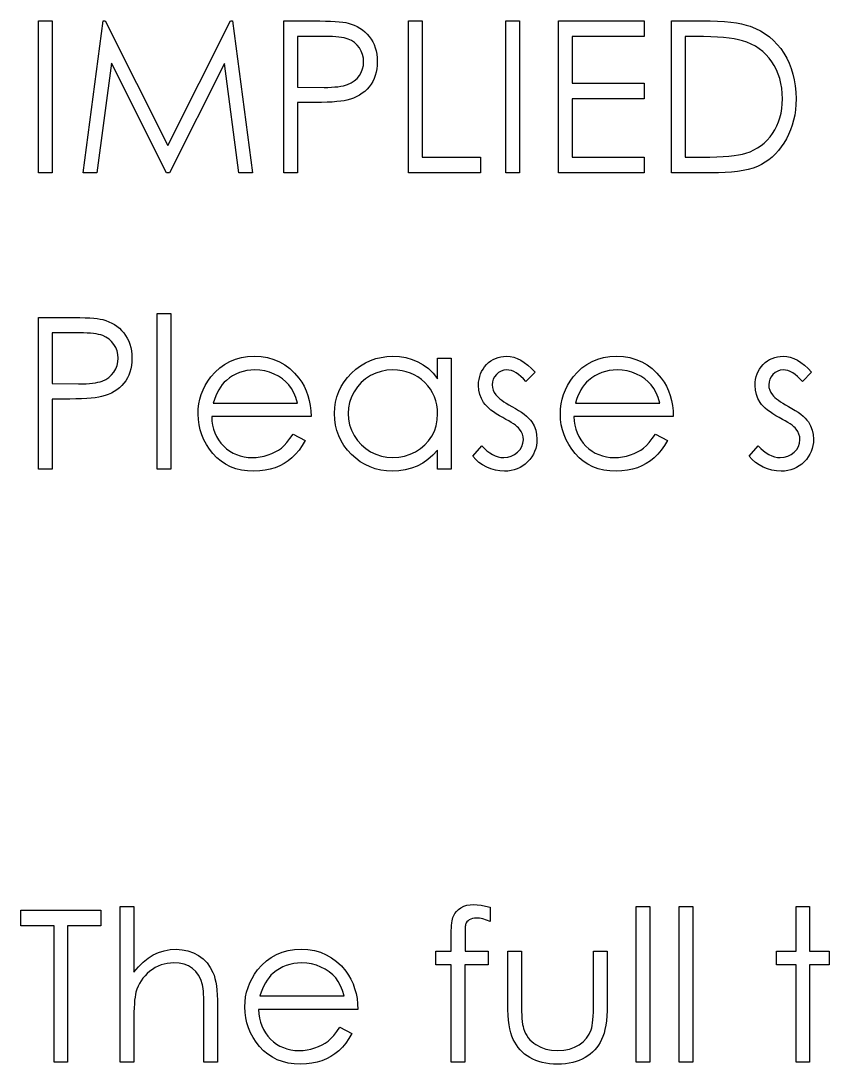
# Model space of a CAD drawing. Header units: millimetres. Extents: x -53 to 240, y 0 to 133.
# Drawn here: x -53.47 to -34.84, y 81.45 to 105.49 of the extents above; entities that cross this region are included whole.
import ezdxf

# ---------------------------------------------------------------- set-up
doc = ezdxf.new("R2010")
doc.units = ezdxf.units.MM

msp = doc.modelspace()

# ---------------------------------------------------------------- linework, layer by layer
at = {"color": 7, "linetype": 'Continuous', "flags": 128}
for points in [[(-53.062, 105.491), (-52.748, 105.491), (-52.748, 105.491), (-52.748, 101.991), (-52.748, 101.991), (-53.062, 101.991), (-53.062, 101.991), (-53.062, 105.491)], [(-52.03, 101.991), (-51.568, 105.491), (-51.568, 105.491), (-51.523, 105.491), (-51.523, 105.491), (-50.078, 102.619), (-50.078, 102.619), (-48.637, 105.491), (-48.637, 105.491), (-48.591, 105.491), (-48.591, 105.491), (-48.127, 101.991), (-48.127, 101.991), (-48.442, 101.991), (-48.442, 101.991), (-48.777, 104.509), (-48.777, 104.509), (-50.041, 101.991), (-50.041, 101.991), (-50.111, 101.991), (-50.111, 101.991), (-51.38, 104.515), (-51.38, 104.515), (-51.714, 101.991), (-51.714, 101.991), (-52.03, 101.991)], [(-47.409, 105.491), (-46.722, 105.491), (-46.722, 105.491), (-46.581, 105.49), (-46.451, 105.487), (-46.333, 105.483), (-46.227, 105.478), (-46.134, 105.471), (-46.052, 105.462), (-45.983, 105.451), (-45.925, 105.438), (-45.925, 105.438), (-45.853, 105.417), (-45.784, 105.391), (-45.719, 105.361), (-45.656, 105.325), (-45.598, 105.284), (-45.543, 105.239), (-45.491, 105.188), (-45.443, 105.133), (-45.398, 105.073), (-45.361, 105.01), (-45.328, 104.943), (-45.302, 104.873), (-45.281, 104.798), (-45.267, 104.72), (-45.258, 104.638), (-45.255, 104.552), (-45.255, 104.552), (-45.258, 104.466), (-45.267, 104.384), (-45.281, 104.305), (-45.301, 104.231), (-45.328, 104.16), (-45.359, 104.094), (-45.397, 104.031), (-45.441, 103.972), (-45.489, 103.917), (-45.542, 103.866), (-45.6, 103.821), (-45.661, 103.78), (-45.728, 103.744), (-45.799, 103.713), (-45.874, 103.686), (-45.953, 103.664), (-45.953, 103.664), (-46.019, 103.651), (-46.098, 103.639), (-46.19, 103.629), (-46.295, 103.621), (-46.413, 103.615), (-46.543, 103.61), (-46.687, 103.607), (-46.844, 103.606), (-46.844, 103.606), (-47.094, 103.606), (-47.094, 103.606), (-47.094, 101.991), (-47.094, 101.991), (-47.409, 101.991), (-47.409, 101.991), (-47.409, 105.491)], [(-44.537, 105.491), (-44.223, 105.491), (-44.223, 105.491), (-44.223, 102.35), (-44.223, 102.35), (-42.877, 102.35), (-42.877, 102.35), (-42.877, 101.991), (-42.877, 101.991), (-44.537, 101.991), (-44.537, 101.991), (-44.537, 105.491)], [(-42.293, 105.491), (-41.979, 105.491), (-41.979, 105.491), (-41.979, 101.991), (-41.979, 101.991), (-42.293, 101.991), (-42.293, 101.991), (-42.293, 105.491)], [(-41.082, 105.491), (-39.107, 105.491), (-39.107, 105.491), (-39.107, 105.132), (-39.107, 105.132), (-40.768, 105.132), (-40.768, 105.132), (-40.768, 104.055), (-40.768, 104.055), (-39.107, 104.055), (-39.107, 104.055), (-39.107, 103.696), (-39.107, 103.696), (-40.768, 103.696), (-40.768, 103.696), (-40.768, 102.35), (-40.768, 102.35), (-39.107, 102.35), (-39.107, 102.35), (-39.107, 101.991), (-39.107, 101.991), (-41.082, 101.991), (-41.082, 101.991), (-41.082, 105.491)], [(-38.479, 101.991), (-38.479, 105.491), (-38.479, 105.491), (-37.772, 105.491), (-37.772, 105.491), (-37.588, 105.489), (-37.416, 105.483), (-37.258, 105.473), (-37.112, 105.459), (-36.98, 105.442), (-36.861, 105.42), (-36.755, 105.394), (-36.662, 105.365), (-36.662, 105.365), (-36.541, 105.316), (-36.428, 105.26), (-36.32, 105.194), (-36.22, 105.121), (-36.127, 105.039), (-36.04, 104.95), (-35.96, 104.852), (-35.887, 104.746), (-35.821, 104.633), (-35.764, 104.516), (-35.717, 104.392), (-35.677, 104.264), (-35.647, 104.13), (-35.625, 103.991), (-35.612, 103.846), (-35.607, 103.697), (-35.607, 103.697), (-35.611, 103.567), (-35.621, 103.442), (-35.638, 103.32), (-35.663, 103.203), (-35.694, 103.089), (-35.732, 102.979), (-35.777, 102.873), (-35.829, 102.771), (-35.886, 102.675), (-35.947, 102.585), (-36.013, 102.501), (-36.083, 102.424), (-36.157, 102.353), (-36.235, 102.29), (-36.318, 102.232), (-36.404, 102.181), (-36.496, 102.136), (-36.598, 102.098), (-36.709, 102.065), (-36.828, 102.039), (-36.956, 102.018), (-37.094, 102.003), (-37.24, 101.994), (-37.394, 101.991), (-37.394, 101.991), (-38.479, 101.991)], [(-47.094, 105.132), (-47.094, 103.965), (-47.094, 103.965), (-46.482, 103.958), (-46.482, 103.958), (-46.392, 103.958), (-46.309, 103.962), (-46.231, 103.967), (-46.16, 103.974), (-46.095, 103.983), (-46.036, 103.993), (-45.985, 104.007), (-45.938, 104.021), (-45.857, 104.059), (-45.784, 104.106), (-45.722, 104.163), (-45.668, 104.23), (-45.624, 104.304), (-45.593, 104.382), (-45.575, 104.465), (-45.569, 104.551), (-45.569, 104.551), (-45.575, 104.635), (-45.593, 104.716), (-45.624, 104.793), (-45.668, 104.867), (-45.721, 104.934), (-45.781, 104.99), (-45.851, 105.036), (-45.927, 105.071), (-45.971, 105.085), (-46.02, 105.098), (-46.077, 105.108), (-46.14, 105.117), (-46.209, 105.124), (-46.284, 105.128), (-46.366, 105.131), (-46.454, 105.132), (-46.454, 105.132), (-47.094, 105.132)], [(-38.165, 102.35), (-37.763, 102.35), (-37.763, 102.35), (-37.59, 102.351), (-37.43, 102.356), (-37.284, 102.363), (-37.153, 102.372), (-37.034, 102.385), (-36.93, 102.4), (-36.839, 102.418), (-36.763, 102.439), (-36.763, 102.439), (-36.667, 102.474), (-36.577, 102.515), (-36.492, 102.562), (-36.413, 102.616), (-36.339, 102.676), (-36.269, 102.743), (-36.205, 102.815), (-36.146, 102.894), (-36.094, 102.979), (-36.048, 103.068), (-36.009, 103.161), (-35.978, 103.259), (-35.953, 103.362), (-35.935, 103.47), (-35.925, 103.581), (-35.921, 103.697), (-35.921, 103.697), (-35.925, 103.82), (-35.937, 103.938), (-35.956, 104.051), (-35.982, 104.16), (-36.017, 104.264), (-36.059, 104.364), (-36.108, 104.459), (-36.165, 104.549), (-36.229, 104.634), (-36.299, 104.712), (-36.375, 104.783), (-36.456, 104.847), (-36.544, 104.904), (-36.638, 104.955), (-36.738, 104.997), (-36.843, 105.034), (-36.843, 105.034), (-36.932, 105.057), (-37.033, 105.077), (-37.148, 105.093), (-37.275, 105.107), (-37.416, 105.118), (-37.57, 105.126), (-37.738, 105.131), (-37.919, 105.132), (-37.919, 105.132), (-38.165, 105.132), (-38.165, 105.132), (-38.165, 102.35)], [(-53.062, 98.658), (-52.376, 98.658), (-52.376, 98.658), (-52.234, 98.657), (-52.105, 98.654), (-51.987, 98.65), (-51.881, 98.644), (-51.788, 98.637), (-51.706, 98.628), (-51.636, 98.618), (-51.579, 98.605), (-51.579, 98.605), (-51.507, 98.584), (-51.438, 98.558), (-51.373, 98.527), (-51.31, 98.491), (-51.252, 98.451), (-51.197, 98.405), (-51.145, 98.355), (-51.096, 98.299), (-51.052, 98.24), (-51.014, 98.177), (-50.982, 98.109), (-50.956, 98.039), (-50.935, 97.964), (-50.921, 97.886), (-50.911, 97.804), (-50.909, 97.719), (-50.909, 97.719), (-50.911, 97.633), (-50.921, 97.551), (-50.935, 97.472), (-50.955, 97.398), (-50.982, 97.327), (-51.013, 97.26), (-51.051, 97.197), (-51.094, 97.138), (-51.143, 97.084), (-51.196, 97.033), (-51.254, 96.988), (-51.315, 96.947), (-51.382, 96.911), (-51.453, 96.88), (-51.528, 96.853), (-51.607, 96.831), (-51.607, 96.831), (-51.673, 96.817), (-51.752, 96.805), (-51.844, 96.795), (-51.949, 96.788), (-52.067, 96.781), (-52.197, 96.777), (-52.341, 96.774), (-52.498, 96.773), (-52.498, 96.773), (-52.748, 96.773), (-52.748, 96.773), (-52.748, 95.158), (-52.748, 95.158), (-53.062, 95.158), (-53.062, 95.158), (-53.062, 98.658)], [(-50.325, 98.747), (-50.011, 98.747), (-50.011, 98.747), (-50.011, 95.158), (-50.011, 95.158), (-50.325, 95.158), (-50.325, 95.158), (-50.325, 98.747)], [(-52.748, 98.299), (-52.748, 97.132), (-52.748, 97.132), (-52.136, 97.124), (-52.136, 97.124), (-52.046, 97.125), (-51.962, 97.128), (-51.885, 97.133), (-51.814, 97.14), (-51.749, 97.15), (-51.69, 97.16), (-51.638, 97.173), (-51.592, 97.188), (-51.511, 97.225), (-51.438, 97.272), (-51.376, 97.33), (-51.322, 97.396), (-51.278, 97.471), (-51.247, 97.548), (-51.229, 97.631), (-51.223, 97.717), (-51.223, 97.717), (-51.229, 97.802), (-51.247, 97.883), (-51.278, 97.96), (-51.322, 98.034), (-51.375, 98.1), (-51.435, 98.156), (-51.505, 98.203), (-51.581, 98.238), (-51.624, 98.252), (-51.674, 98.264), (-51.731, 98.275), (-51.793, 98.283), (-51.863, 98.29), (-51.938, 98.295), (-52.02, 98.298), (-52.108, 98.299), (-52.108, 98.299), (-52.748, 98.299)], [(-47.194, 95.965), (-46.915, 95.819), (-46.915, 95.819), (-46.984, 95.702), (-47.057, 95.597), (-47.136, 95.503), (-47.22, 95.421), (-47.309, 95.35), (-47.403, 95.289), (-47.503, 95.235), (-47.608, 95.191), (-47.72, 95.157), (-47.838, 95.132), (-47.964, 95.118), (-48.096, 95.113), (-48.096, 95.113), (-48.244, 95.119), (-48.382, 95.138), (-48.513, 95.17), (-48.636, 95.214), (-48.749, 95.271), (-48.855, 95.34), (-48.953, 95.422), (-49.042, 95.517), (-49.122, 95.619), (-49.192, 95.725), (-49.25, 95.834), (-49.297, 95.947), (-49.335, 96.063), (-49.362, 96.181), (-49.377, 96.304), (-49.383, 96.429), (-49.383, 96.429), (-49.378, 96.547), (-49.365, 96.662), (-49.342, 96.774), (-49.309, 96.882), (-49.268, 96.988), (-49.217, 97.089), (-49.157, 97.188), (-49.088, 97.283), (-49.088, 97.283), (-48.991, 97.395), (-48.886, 97.492), (-48.773, 97.574), (-48.652, 97.641), (-48.523, 97.693), (-48.386, 97.731), (-48.242, 97.752), (-48.089, 97.76), (-48.089, 97.76), (-47.932, 97.752), (-47.782, 97.729), (-47.641, 97.689), (-47.509, 97.635), (-47.384, 97.564), (-47.268, 97.477), (-47.159, 97.375), (-47.059, 97.257), (-47.059, 97.257), (-46.994, 97.165), (-46.939, 97.068), (-46.891, 96.965), (-46.853, 96.857), (-46.822, 96.744), (-46.799, 96.624), (-46.786, 96.5), (-46.78, 96.369), (-46.78, 96.369), (-49.069, 96.369), (-49.069, 96.369), (-49.063, 96.268), (-49.049, 96.171), (-49.026, 96.08), (-48.995, 95.993), (-48.957, 95.911), (-48.911, 95.833), (-48.856, 95.76), (-48.794, 95.691), (-48.725, 95.629), (-48.653, 95.576), (-48.577, 95.53), (-48.496, 95.493), (-48.412, 95.464), (-48.324, 95.444), (-48.232, 95.431), (-48.136, 95.427), (-48.136, 95.427), (-48.042, 95.43), (-47.95, 95.442), (-47.859, 95.461), (-47.769, 95.486), (-47.683, 95.519), (-47.604, 95.557), (-47.531, 95.599), (-47.465, 95.646), (-47.402, 95.702), (-47.335, 95.775), (-47.266, 95.862), (-47.194, 95.965)], [(-43.55, 97.715), (-43.55, 95.158), (-43.55, 95.158), (-43.864, 95.158), (-43.864, 95.158), (-43.864, 95.6), (-43.864, 95.6), (-43.972, 95.482), (-44.087, 95.381), (-44.209, 95.297), (-44.336, 95.23), (-44.47, 95.179), (-44.61, 95.142), (-44.756, 95.12), (-44.908, 95.113), (-44.908, 95.113), (-45.044, 95.119), (-45.174, 95.137), (-45.3, 95.167), (-45.42, 95.21), (-45.535, 95.264), (-45.646, 95.331), (-45.751, 95.409), (-45.851, 95.5), (-45.943, 95.6), (-46.022, 95.705), (-46.089, 95.815), (-46.144, 95.93), (-46.187, 96.051), (-46.217, 96.176), (-46.236, 96.307), (-46.242, 96.443), (-46.242, 96.443), (-46.236, 96.577), (-46.217, 96.706), (-46.187, 96.829), (-46.143, 96.948), (-46.088, 97.062), (-46.02, 97.171), (-45.94, 97.275), (-45.848, 97.374), (-45.747, 97.464), (-45.64, 97.543), (-45.53, 97.609), (-45.413, 97.663), (-45.292, 97.706), (-45.166, 97.736), (-45.035, 97.754), (-44.899, 97.76), (-44.899, 97.76), (-44.742, 97.752), (-44.594, 97.729), (-44.453, 97.69), (-44.319, 97.636), (-44.194, 97.565), (-44.075, 97.476), (-43.966, 97.368), (-43.864, 97.242), (-43.864, 97.242), (-43.864, 97.715), (-43.864, 97.715), (-43.55, 97.715)], [(-41.62, 97.396), (-41.833, 97.177), (-41.833, 97.177), (-41.889, 97.24), (-41.945, 97.295), (-42.002, 97.341), (-42.056, 97.379), (-42.112, 97.408), (-42.166, 97.429), (-42.221, 97.442), (-42.275, 97.446), (-42.275, 97.446), (-42.341, 97.44), (-42.402, 97.42), (-42.459, 97.388), (-42.51, 97.342), (-42.553, 97.288), (-42.583, 97.231), (-42.601, 97.168), (-42.607, 97.102), (-42.607, 97.102), (-42.602, 97.042), (-42.586, 96.983), (-42.558, 96.926), (-42.52, 96.87), (-42.52, 96.87), (-42.496, 96.841), (-42.465, 96.812), (-42.429, 96.78), (-42.386, 96.748), (-42.337, 96.714), (-42.282, 96.68), (-42.222, 96.643), (-42.155, 96.606), (-42.155, 96.606), (-42.074, 96.56), (-41.999, 96.514), (-41.931, 96.469), (-41.87, 96.424), (-41.816, 96.379), (-41.769, 96.335), (-41.728, 96.291), (-41.694, 96.247), (-41.694, 96.247), (-41.643, 96.157), (-41.605, 96.061), (-41.583, 95.959), (-41.575, 95.852), (-41.575, 95.852), (-41.579, 95.776), (-41.589, 95.703), (-41.605, 95.633), (-41.629, 95.566), (-41.659, 95.502), (-41.696, 95.441), (-41.739, 95.383), (-41.79, 95.327), (-41.845, 95.277), (-41.903, 95.233), (-41.965, 95.197), (-42.03, 95.167), (-42.099, 95.143), (-42.171, 95.126), (-42.246, 95.116), (-42.325, 95.113), (-42.325, 95.113), (-42.431, 95.118), (-42.534, 95.136), (-42.635, 95.165), (-42.734, 95.205), (-42.827, 95.255), (-42.912, 95.315), (-42.988, 95.383), (-43.056, 95.459), (-43.056, 95.459), (-42.848, 95.696), (-42.848, 95.696), (-42.787, 95.633), (-42.727, 95.578), (-42.664, 95.532), (-42.602, 95.494), (-42.538, 95.465), (-42.473, 95.444), (-42.407, 95.431), (-42.341, 95.427), (-42.341, 95.427), (-42.25, 95.435), (-42.167, 95.458), (-42.091, 95.496), (-42.021, 95.55), (-41.964, 95.613), (-41.922, 95.683), (-41.898, 95.758), (-41.889, 95.838), (-41.889, 95.838), (-41.895, 95.905), (-41.911, 95.968), (-41.938, 96.027), (-41.976, 96.082), (-41.976, 96.082), (-42, 96.109), (-42.032, 96.138), (-42.07, 96.169), (-42.115, 96.201), (-42.167, 96.235), (-42.226, 96.27), (-42.291, 96.307), (-42.363, 96.346), (-42.363, 96.346), (-42.441, 96.39), (-42.513, 96.434), (-42.577, 96.479), (-42.636, 96.522), (-42.688, 96.565), (-42.733, 96.609), (-42.772, 96.652), (-42.804, 96.695), (-42.804, 96.695), (-42.856, 96.784), (-42.892, 96.88), (-42.914, 96.981), (-42.921, 97.089), (-42.921, 97.089), (-42.919, 97.16), (-42.91, 97.227), (-42.895, 97.292), (-42.876, 97.354), (-42.85, 97.412), (-42.818, 97.467), (-42.781, 97.52), (-42.738, 97.569), (-42.691, 97.614), (-42.64, 97.652), (-42.587, 97.685), (-42.531, 97.713), (-42.471, 97.734), (-42.409, 97.748), (-42.344, 97.757), (-42.275, 97.76), (-42.275, 97.76), (-42.194, 97.755), (-42.112, 97.738), (-42.03, 97.709), (-41.948, 97.669), (-41.867, 97.618), (-41.785, 97.555), (-41.702, 97.482), (-41.62, 97.396)], [(-38.848, 95.965), (-38.569, 95.819), (-38.569, 95.819), (-38.638, 95.702), (-38.711, 95.597), (-38.79, 95.503), (-38.874, 95.421), (-38.963, 95.35), (-39.057, 95.289), (-39.157, 95.235), (-39.262, 95.191), (-39.374, 95.157), (-39.492, 95.132), (-39.618, 95.118), (-39.75, 95.113), (-39.75, 95.113), (-39.897, 95.119), (-40.036, 95.138), (-40.167, 95.17), (-40.289, 95.214), (-40.403, 95.271), (-40.509, 95.34), (-40.607, 95.422), (-40.696, 95.517), (-40.776, 95.619), (-40.845, 95.725), (-40.904, 95.834), (-40.951, 95.947), (-40.989, 96.063), (-41.016, 96.181), (-41.031, 96.304), (-41.037, 96.429), (-41.037, 96.429), (-41.032, 96.547), (-41.019, 96.662), (-40.995, 96.774), (-40.963, 96.882), (-40.922, 96.988), (-40.871, 97.089), (-40.811, 97.188), (-40.742, 97.283), (-40.742, 97.283), (-40.645, 97.395), (-40.54, 97.492), (-40.427, 97.574), (-40.306, 97.641), (-40.177, 97.693), (-40.04, 97.731), (-39.895, 97.752), (-39.743, 97.76), (-39.743, 97.76), (-39.585, 97.752), (-39.436, 97.729), (-39.295, 97.689), (-39.163, 97.635), (-39.038, 97.564), (-38.922, 97.477), (-38.813, 97.375), (-38.713, 97.257), (-38.713, 97.257), (-38.648, 97.165), (-38.593, 97.068), (-38.545, 96.965), (-38.506, 96.857), (-38.476, 96.744), (-38.453, 96.624), (-38.44, 96.5), (-38.434, 96.369), (-38.434, 96.369), (-40.723, 96.369), (-40.723, 96.369), (-40.716, 96.268), (-40.702, 96.171), (-40.68, 96.08), (-40.649, 95.993), (-40.611, 95.911), (-40.565, 95.833), (-40.51, 95.76), (-40.448, 95.691), (-40.379, 95.629), (-40.307, 95.576), (-40.231, 95.53), (-40.15, 95.493), (-40.066, 95.464), (-39.977, 95.444), (-39.886, 95.431), (-39.79, 95.427), (-39.79, 95.427), (-39.696, 95.43), (-39.604, 95.442), (-39.513, 95.461), (-39.423, 95.486), (-39.337, 95.519), (-39.257, 95.557), (-39.185, 95.599), (-39.119, 95.646), (-39.055, 95.702), (-38.989, 95.775), (-38.919, 95.862), (-38.848, 95.965)], [(-35.248, 97.396), (-35.461, 97.177), (-35.461, 97.177), (-35.518, 97.24), (-35.574, 97.295), (-35.63, 97.341), (-35.684, 97.379), (-35.74, 97.408), (-35.795, 97.429), (-35.849, 97.442), (-35.903, 97.446), (-35.903, 97.446), (-35.969, 97.44), (-36.03, 97.42), (-36.087, 97.388), (-36.138, 97.342), (-36.181, 97.288), (-36.211, 97.231), (-36.229, 97.168), (-36.236, 97.102), (-36.236, 97.102), (-36.23, 97.042), (-36.214, 96.983), (-36.186, 96.926), (-36.149, 96.87), (-36.149, 96.87), (-36.124, 96.841), (-36.093, 96.812), (-36.057, 96.78), (-36.014, 96.748), (-35.965, 96.714), (-35.91, 96.68), (-35.85, 96.643), (-35.783, 96.606), (-35.783, 96.606), (-35.702, 96.56), (-35.628, 96.514), (-35.56, 96.469), (-35.499, 96.424), (-35.445, 96.379), (-35.397, 96.335), (-35.356, 96.291), (-35.323, 96.247), (-35.323, 96.247), (-35.271, 96.157), (-35.233, 96.061), (-35.211, 95.959), (-35.203, 95.852), (-35.203, 95.852), (-35.207, 95.776), (-35.217, 95.703), (-35.234, 95.633), (-35.257, 95.566), (-35.288, 95.502), (-35.324, 95.441), (-35.368, 95.383), (-35.418, 95.327), (-35.473, 95.277), (-35.532, 95.233), (-35.593, 95.197), (-35.658, 95.167), (-35.727, 95.143), (-35.799, 95.126), (-35.874, 95.116), (-35.953, 95.113), (-35.953, 95.113), (-36.059, 95.118), (-36.162, 95.136), (-36.263, 95.165), (-36.362, 95.205), (-36.455, 95.255), (-36.54, 95.315), (-36.616, 95.383), (-36.684, 95.459), (-36.684, 95.459), (-36.476, 95.696), (-36.476, 95.696), (-36.416, 95.633), (-36.355, 95.578), (-36.292, 95.532), (-36.23, 95.494), (-36.166, 95.465), (-36.101, 95.444), (-36.036, 95.431), (-35.969, 95.427), (-35.969, 95.427), (-35.879, 95.435), (-35.795, 95.458), (-35.719, 95.496), (-35.649, 95.55), (-35.592, 95.613), (-35.551, 95.683), (-35.526, 95.758), (-35.518, 95.838), (-35.518, 95.838), (-35.523, 95.905), (-35.539, 95.968), (-35.566, 96.027), (-35.604, 96.082), (-35.604, 96.082), (-35.628, 96.109), (-35.66, 96.138), (-35.698, 96.169), (-35.743, 96.201), (-35.795, 96.235), (-35.854, 96.27), (-35.919, 96.307), (-35.992, 96.346), (-35.992, 96.346), (-36.069, 96.39), (-36.141, 96.434), (-36.205, 96.479), (-36.264, 96.522), (-36.316, 96.565), (-36.361, 96.609), (-36.4, 96.652), (-36.433, 96.695), (-36.433, 96.695), (-36.484, 96.784), (-36.52, 96.88), (-36.543, 96.981), (-36.55, 97.089), (-36.55, 97.089), (-36.547, 97.16), (-36.538, 97.227), (-36.524, 97.292), (-36.504, 97.354), (-36.478, 97.412), (-36.447, 97.467), (-36.409, 97.52), (-36.367, 97.569), (-36.319, 97.614), (-36.268, 97.652), (-36.215, 97.685), (-36.159, 97.713), (-36.099, 97.734), (-36.037, 97.748), (-35.972, 97.757), (-35.903, 97.76), (-35.903, 97.76), (-35.822, 97.755), (-35.741, 97.738), (-35.658, 97.709), (-35.576, 97.669), (-35.495, 97.618), (-35.413, 97.555), (-35.33, 97.482), (-35.248, 97.396)], [(-47.094, 96.683), (-47.132, 96.807), (-47.177, 96.918), (-47.23, 97.016), (-47.29, 97.1), (-47.359, 97.174), (-47.439, 97.241), (-47.528, 97.3), (-47.629, 97.351), (-47.735, 97.393), (-47.845, 97.422), (-47.958, 97.44), (-48.073, 97.446), (-48.073, 97.446), (-48.167, 97.443), (-48.258, 97.431), (-48.345, 97.412), (-48.429, 97.387), (-48.51, 97.352), (-48.587, 97.311), (-48.661, 97.262), (-48.732, 97.206), (-48.732, 97.206), (-48.781, 97.16), (-48.826, 97.108), (-48.869, 97.051), (-48.908, 96.989), (-48.945, 96.92), (-48.978, 96.847), (-49.009, 96.768), (-49.036, 96.683), (-49.036, 96.683), (-47.094, 96.683)], [(-44.894, 97.446), (-45.032, 97.438), (-45.164, 97.413), (-45.29, 97.372), (-45.411, 97.314), (-45.523, 97.242), (-45.624, 97.156), (-45.712, 97.057), (-45.788, 96.944), (-45.849, 96.823), (-45.893, 96.699), (-45.919, 96.571), (-45.928, 96.44), (-45.928, 96.44), (-45.919, 96.31), (-45.893, 96.182), (-45.849, 96.057), (-45.787, 95.935), (-45.71, 95.822), (-45.621, 95.721), (-45.52, 95.634), (-45.408, 95.561), (-45.286, 95.502), (-45.161, 95.461), (-45.031, 95.435), (-44.897, 95.427), (-44.897, 95.427), (-44.761, 95.435), (-44.629, 95.46), (-44.5, 95.501), (-44.376, 95.559), (-44.26, 95.632), (-44.157, 95.716), (-44.071, 95.812), (-43.997, 95.919), (-43.939, 96.036), (-43.897, 96.161), (-43.872, 96.292), (-43.864, 96.431), (-43.864, 96.431), (-43.869, 96.537), (-43.883, 96.638), (-43.906, 96.736), (-43.938, 96.828), (-43.98, 96.917), (-44.031, 97.001), (-44.092, 97.08), (-44.162, 97.155), (-44.238, 97.223), (-44.319, 97.283), (-44.404, 97.333), (-44.493, 97.373), (-44.587, 97.405), (-44.685, 97.428), (-44.788, 97.442), (-44.894, 97.446)], [(-38.748, 96.683), (-38.785, 96.807), (-38.831, 96.918), (-38.884, 97.016), (-38.944, 97.1), (-39.013, 97.174), (-39.093, 97.241), (-39.182, 97.3), (-39.283, 97.351), (-39.389, 97.393), (-39.499, 97.422), (-39.611, 97.44), (-39.726, 97.446), (-39.726, 97.446), (-39.82, 97.443), (-39.911, 97.431), (-39.999, 97.412), (-40.083, 97.387), (-40.164, 97.352), (-40.241, 97.311), (-40.315, 97.262), (-40.385, 97.206), (-40.385, 97.206), (-40.435, 97.16), (-40.48, 97.108), (-40.523, 97.051), (-40.562, 96.989), (-40.599, 96.92), (-40.632, 96.847), (-40.662, 96.768), (-40.69, 96.683), (-40.69, 96.683), (-38.748, 96.683)], [(-42.652, 85.06), (-42.652, 84.733), (-42.652, 84.733), (-42.742, 84.767), (-42.825, 84.792), (-42.901, 84.807), (-42.97, 84.811), (-42.97, 84.811), (-43.017, 84.809), (-43.061, 84.802), (-43.099, 84.789), (-43.135, 84.772), (-43.164, 84.75), (-43.188, 84.729), (-43.205, 84.705), (-43.217, 84.68), (-43.221, 84.664), (-43.224, 84.643), (-43.227, 84.617), (-43.229, 84.585), (-43.231, 84.547), (-43.232, 84.505), (-43.233, 84.457), (-43.233, 84.403), (-43.233, 84.403), (-43.233, 84.049), (-43.233, 84.049), (-42.697, 84.049), (-42.697, 84.049), (-42.697, 83.735), (-42.697, 83.735), (-43.234, 83.735), (-43.234, 83.735), (-43.236, 81.491), (-43.236, 81.491), (-43.55, 81.491), (-43.55, 81.491), (-43.55, 83.735), (-43.55, 83.735), (-43.909, 83.735), (-43.909, 83.735), (-43.909, 84.049), (-43.909, 84.049), (-43.55, 84.049), (-43.55, 84.049), (-43.55, 84.457), (-43.55, 84.457), (-43.549, 84.525), (-43.546, 84.588), (-43.543, 84.645), (-43.537, 84.699), (-43.53, 84.746), (-43.521, 84.788), (-43.511, 84.826), (-43.499, 84.858), (-43.47, 84.916), (-43.431, 84.967), (-43.384, 85.013), (-43.328, 85.052), (-43.264, 85.084), (-43.194, 85.107), (-43.118, 85.121), (-43.035, 85.126), (-43.035, 85.126), (-42.951, 85.121), (-42.859, 85.109), (-42.759, 85.088), (-42.652, 85.06)], [(-53.466, 84.632), (-53.466, 84.991), (-53.466, 84.991), (-51.627, 84.991), (-51.627, 84.991), (-51.627, 84.632), (-51.627, 84.632), (-52.389, 84.632), (-52.389, 84.632), (-52.389, 81.491), (-52.389, 81.491), (-52.703, 81.491), (-52.703, 81.491), (-52.703, 84.632), (-52.703, 84.632), (-53.466, 84.632)], [(-51.178, 85.081), (-50.864, 85.081), (-50.864, 85.081), (-50.864, 83.566), (-50.864, 83.566), (-50.76, 83.69), (-50.651, 83.797), (-50.537, 83.888), (-50.418, 83.962), (-50.294, 84.019), (-50.164, 84.061), (-50.03, 84.085), (-49.891, 84.094), (-49.891, 84.094), (-49.749, 84.084), (-49.616, 84.058), (-49.491, 84.012), (-49.375, 83.949), (-49.269, 83.871), (-49.178, 83.78), (-49.103, 83.676), (-49.042, 83.561), (-49.016, 83.495), (-48.995, 83.421), (-48.976, 83.339), (-48.961, 83.248), (-48.95, 83.148), (-48.941, 83.04), (-48.936, 82.923), (-48.934, 82.797), (-48.934, 82.797), (-48.934, 81.491), (-48.934, 81.491), (-49.248, 81.491), (-49.248, 81.491), (-49.248, 82.694), (-49.248, 82.694), (-49.249, 82.799), (-49.25, 82.894), (-49.253, 82.98), (-49.257, 83.058), (-49.262, 83.126), (-49.269, 83.185), (-49.276, 83.235), (-49.285, 83.276), (-49.285, 83.276), (-49.323, 83.394), (-49.373, 83.496), (-49.436, 83.582), (-49.513, 83.653), (-49.602, 83.709), (-49.703, 83.748), (-49.818, 83.772), (-49.946, 83.779), (-49.946, 83.779), (-50.022, 83.777), (-50.095, 83.768), (-50.168, 83.752), (-50.237, 83.731), (-50.305, 83.703), (-50.37, 83.67), (-50.434, 83.63), (-50.496, 83.585), (-50.554, 83.534), (-50.606, 83.481), (-50.654, 83.425), (-50.697, 83.366), (-50.734, 83.305), (-50.766, 83.24), (-50.794, 83.172), (-50.815, 83.102), (-50.815, 83.102), (-50.827, 83.051), (-50.836, 82.99), (-50.845, 82.919), (-50.852, 82.838), (-50.857, 82.747), (-50.861, 82.646), (-50.863, 82.536), (-50.864, 82.416), (-50.864, 82.416), (-50.864, 81.491), (-50.864, 81.491), (-51.178, 81.491), (-51.178, 81.491), (-51.178, 85.081)], [(-39.287, 85.081), (-38.973, 85.081), (-38.973, 85.081), (-38.973, 81.491), (-38.973, 81.491), (-39.287, 81.491), (-39.287, 81.491), (-39.287, 85.081)], [(-38.3, 85.081), (-37.986, 85.081), (-37.986, 85.081), (-37.986, 81.491), (-37.986, 81.491), (-38.3, 81.491), (-38.3, 81.491), (-38.3, 85.081)], [(-35.607, 85.081), (-35.293, 85.081), (-35.293, 85.081), (-35.293, 84.049), (-35.293, 84.049), (-34.844, 84.049), (-34.844, 84.049), (-34.844, 83.735), (-34.844, 83.735), (-35.293, 83.735), (-35.293, 83.735), (-35.293, 81.491), (-35.293, 81.491), (-35.607, 81.491), (-35.607, 81.491), (-35.607, 83.735), (-35.607, 83.735), (-36.056, 83.735), (-36.056, 83.735), (-36.056, 84.049), (-36.056, 84.049), (-35.607, 84.049), (-35.607, 84.049), (-35.607, 85.081)], [(-46.117, 82.299), (-45.838, 82.152), (-45.838, 82.152), (-45.907, 82.035), (-45.98, 81.93), (-46.059, 81.836), (-46.143, 81.755), (-46.232, 81.684), (-46.326, 81.622), (-46.426, 81.569), (-46.531, 81.525), (-46.643, 81.49), (-46.761, 81.466), (-46.887, 81.451), (-47.019, 81.446), (-47.019, 81.446), (-47.167, 81.452), (-47.306, 81.471), (-47.436, 81.503), (-47.559, 81.547), (-47.672, 81.604), (-47.778, 81.673), (-47.876, 81.755), (-47.965, 81.85), (-48.045, 81.952), (-48.115, 82.058), (-48.173, 82.168), (-48.22, 82.28), (-48.258, 82.396), (-48.285, 82.515), (-48.3, 82.637), (-48.306, 82.763), (-48.306, 82.763), (-48.301, 82.881), (-48.288, 82.996), (-48.265, 83.107), (-48.232, 83.216), (-48.191, 83.321), (-48.141, 83.423), (-48.08, 83.521), (-48.012, 83.617), (-48.012, 83.617), (-47.914, 83.728), (-47.809, 83.826), (-47.696, 83.907), (-47.575, 83.974), (-47.446, 84.026), (-47.309, 84.064), (-47.165, 84.086), (-47.012, 84.094), (-47.012, 84.094), (-46.855, 84.086), (-46.705, 84.062), (-46.564, 84.023), (-46.432, 83.968), (-46.307, 83.897), (-46.191, 83.81), (-46.082, 83.708), (-45.982, 83.59), (-45.982, 83.59), (-45.917, 83.498), (-45.862, 83.402), (-45.814, 83.298), (-45.776, 83.19), (-45.745, 83.077), (-45.722, 82.958), (-45.709, 82.833), (-45.703, 82.703), (-45.703, 82.703), (-47.992, 82.703), (-47.992, 82.703), (-47.986, 82.602), (-47.972, 82.505), (-47.949, 82.413), (-47.918, 82.326), (-47.88, 82.244), (-47.834, 82.166), (-47.779, 82.093), (-47.717, 82.025), (-47.648, 81.963), (-47.576, 81.909), (-47.5, 81.863), (-47.419, 81.826), (-47.335, 81.797), (-47.247, 81.777), (-47.155, 81.764), (-47.059, 81.76), (-47.059, 81.76), (-46.965, 81.764), (-46.873, 81.775), (-46.782, 81.794), (-46.692, 81.82), (-46.606, 81.852), (-46.527, 81.89), (-46.454, 81.932), (-46.388, 81.979), (-46.325, 82.036), (-46.258, 82.109), (-46.189, 82.196), (-46.117, 82.299)], [(-42.248, 84.049), (-41.934, 84.049), (-41.934, 84.049), (-41.934, 82.862), (-41.934, 82.862), (-41.934, 82.758), (-41.931, 82.663), (-41.927, 82.575), (-41.922, 82.496), (-41.915, 82.426), (-41.906, 82.363), (-41.896, 82.31), (-41.884, 82.264), (-41.884, 82.264), (-41.863, 82.208), (-41.839, 82.154), (-41.809, 82.103), (-41.776, 82.055), (-41.739, 82.01), (-41.697, 81.969), (-41.651, 81.931), (-41.6, 81.896), (-41.49, 81.837), (-41.37, 81.794), (-41.239, 81.769), (-41.099, 81.76), (-41.099, 81.76), (-40.959, 81.769), (-40.83, 81.793), (-40.712, 81.835), (-40.606, 81.892), (-40.512, 81.963), (-40.435, 82.045), (-40.372, 82.137), (-40.326, 82.239), (-40.326, 82.239), (-40.314, 82.281), (-40.303, 82.333), (-40.294, 82.395), (-40.287, 82.468), (-40.281, 82.552), (-40.277, 82.645), (-40.275, 82.749), (-40.274, 82.862), (-40.274, 82.862), (-40.274, 84.049), (-40.274, 84.049), (-39.96, 84.049), (-39.96, 84.049), (-39.96, 82.803), (-39.96, 82.803), (-39.962, 82.677), (-39.968, 82.557), (-39.977, 82.446), (-39.991, 82.344), (-40.009, 82.248), (-40.031, 82.162), (-40.057, 82.083), (-40.086, 82.013), (-40.12, 81.948), (-40.157, 81.887), (-40.199, 81.83), (-40.244, 81.776), (-40.294, 81.725), (-40.347, 81.679), (-40.404, 81.635), (-40.466, 81.596), (-40.531, 81.561), (-40.601, 81.53), (-40.674, 81.505), (-40.751, 81.484), (-40.833, 81.467), (-40.919, 81.455), (-41.008, 81.448), (-41.102, 81.446), (-41.102, 81.446), (-41.195, 81.448), (-41.285, 81.455), (-41.371, 81.467), (-41.453, 81.484), (-41.53, 81.505), (-41.604, 81.53), (-41.674, 81.561), (-41.74, 81.596), (-41.802, 81.635), (-41.86, 81.679), (-41.914, 81.726), (-41.964, 81.776), (-42.009, 81.831), (-42.051, 81.889), (-42.088, 81.951), (-42.122, 82.016), (-42.152, 82.088), (-42.178, 82.168), (-42.199, 82.257), (-42.217, 82.353), (-42.231, 82.459), (-42.241, 82.573), (-42.246, 82.695), (-42.248, 82.827), (-42.248, 82.827), (-42.248, 84.049)], [(-46.018, 83.017), (-46.055, 83.141), (-46.1, 83.251), (-46.153, 83.349), (-46.213, 83.433), (-46.282, 83.507), (-46.362, 83.574), (-46.452, 83.633), (-46.552, 83.684), (-46.658, 83.726), (-46.768, 83.756), (-46.881, 83.774), (-46.996, 83.779), (-46.996, 83.779), (-47.09, 83.776), (-47.181, 83.765), (-47.268, 83.746), (-47.352, 83.72), (-47.433, 83.685), (-47.51, 83.645), (-47.584, 83.596), (-47.655, 83.54), (-47.655, 83.54), (-47.704, 83.493), (-47.749, 83.441), (-47.792, 83.385), (-47.831, 83.322), (-47.868, 83.254), (-47.901, 83.18), (-47.932, 83.101), (-47.959, 83.017), (-47.959, 83.017), (-46.018, 83.017)]]:
    msp.add_lwpolyline(points, dxfattribs=at)

doc.saveas('drawing.dxf')
